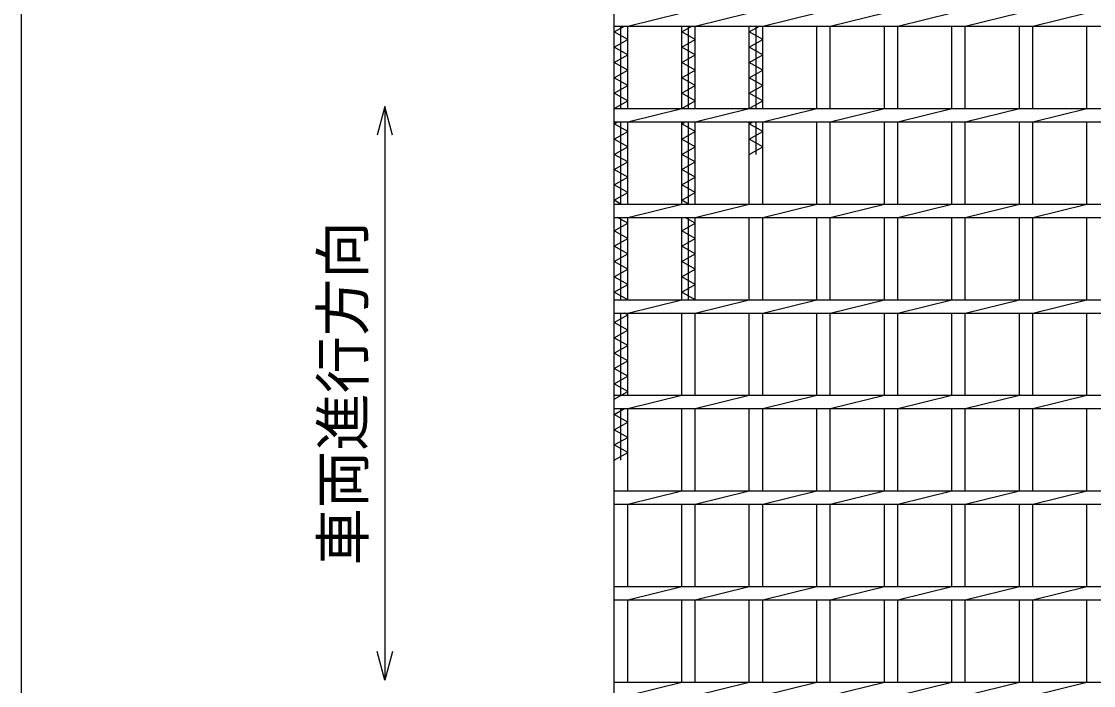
# Model space of a CAD drawing. Units: millimetres, scale not verified. Extents: x -1820 to 1731, y -1282 to 1054.
# Drawn here: x -1729 to -1168, y 6 to 353 of the extents above; entities that cross this region are included whole.
import ezdxf
from ezdxf.enums import TextEntityAlignment as Align

# ---------------------------------------------------------------- set-up
doc = ezdxf.new("R2010")
doc.units = ezdxf.units.MM
doc.header["$LTSCALE"] = 10
for name, color, linetype, lineweight in [('0_2', 150, 'Continuous', 25), ('16', 3, 'Continuous', 25), ('22', 4, 'Continuous', 25)]:
    doc.layers.add(name, color=color, linetype=linetype, lineweight=lineweight)
doc.styles.add('ベクトル', font='')
doc.styles.get('ベクトル').set_extended_font_data('ベクトル')

msp = doc.modelspace()

# ---------------------------------------------------------------- linework, layer by layer
at = {"layer": '0_2'}
msp.add_line((-1729, -1146.5), (-1729, 1053.5), dxfattribs=at)
at = {"layer": '16'}
for p, q in [((-1419, -191.5), (-1419, 499.5)), ((-1419, 350.5), (-1419, 357.5)), ((-1412, 350.5), (-1383.7, 357.5)), ((-1376.7, 350.5), (-1348.4, 357.5)), ((-1341.4, 350.5), (-1313.1, 357.5)), ((-1306.1, 350.5), (-1277.8, 357.5)), ((-1270.8, 350.5), (-1242.5, 357.5)), ((-1235.5, 350.5), (-1207.2, 357.5)), ((-1200.2, 350.5), (-1171.9, 357.5)), ((-1419, 350.5), (-424, 350.5)), ((-1419, 347.5), (-1413.75, 350.5)), ((-1415.5, 307.5), (-1415.5, 350.5)), ((-1412, 307.5), (-1412, 350.5)), ((-1383.7, 307.5), (-1383.7, 350.5)), ((-1383.7, 347.5), (-1378.45, 350.5)), ((-1380.2, 307.5), (-1380.2, 350.5)), ((-1376.7, 307.5), (-1376.7, 350.5)), ((-1348.4, 307.5), (-1348.4, 350.5)), ((-1348.4, 347.5), (-1343.15, 350.5)), ((-1344.9, 307.5), (-1344.9, 350.5)), ((-1341.4, 307.5), (-1341.4, 350.5)), ((-1313.1, 307.5), (-1313.1, 350.5)), ((-1306.1, 307.5), (-1306.1, 350.5)), ((-1277.8, 307.5), (-1277.8, 350.5)), ((-1270.8, 307.5), (-1270.8, 350.5)), ((-1242.5, 307.5), (-1242.5, 350.5)), ((-1235.5, 307.5), (-1235.5, 350.5)), ((-1207.2, 307.5), (-1207.2, 350.5)), ((-1200.2, 307.5), (-1200.2, 350.5)), ((-1171.9, 307.5), (-1171.9, 350.5)), ((-1412, 343.5), (-1419, 347.5)), ((-1419, 339.5), (-1412, 343.5)), ((-1376.7, 343.5), (-1383.7, 347.5)), ((-1383.7, 339.5), (-1376.7, 343.5)), ((-1341.4, 343.5), (-1348.4, 347.5)), ((-1348.4, 339.5), (-1341.4, 343.5)), ((-1412, 335.5), (-1419, 339.5)), ((-1376.7, 335.5), (-1383.7, 339.5)), ((-1341.4, 335.5), (-1348.4, 339.5)), ((-1419, 331.5), (-1412, 335.5)), ((-1412, 327.5), (-1419, 331.5)), ((-1383.7, 331.5), (-1376.7, 335.5)), ((-1376.7, 327.5), (-1383.7, 331.5)), ((-1348.4, 331.5), (-1341.4, 335.5)), ((-1341.4, 327.5), (-1348.4, 331.5)), ((-1419, 323.5), (-1412, 327.5)), ((-1383.7, 323.5), (-1376.7, 327.5)), ((-1348.4, 323.5), (-1341.4, 327.5)), ((-1412, 319.5), (-1419, 323.5)), ((-1376.7, 319.5), (-1383.7, 323.5)), ((-1341.4, 319.5), (-1348.4, 323.5)), ((-1419, 315.5), (-1412, 319.5)), ((-1412, 311.5), (-1419, 315.5)), ((-1383.7, 315.5), (-1376.7, 319.5)), ((-1376.7, 311.5), (-1383.7, 315.5)), ((-1348.4, 315.5), (-1341.4, 319.5)), ((-1341.4, 311.5), (-1348.4, 315.5)), ((-1419, 307.5), (-1412, 311.5)), ((-1383.7, 307.5), (-1376.7, 311.5)), ((-1348.4, 307.5), (-1341.4, 311.5)), ((-1419, 307.5), (-424, 307.5)), ((-1419, 300.5), (-1419, 307.5)), ((-1412, 300.5), (-1383.7, 307.5)), ((-1376.7, 300.5), (-1348.4, 307.5)), ((-1341.4, 300.5), (-1313.1, 307.5)), ((-1306.1, 300.5), (-1277.8, 307.5)), ((-1270.8, 300.5), (-1242.5, 307.5)), ((-1235.5, 300.5), (-1207.2, 307.5)), ((-1200.2, 300.5), (-1171.9, 307.5)), ((-1419, 300.5), (-424, 300.5)), ((-1419, 299.5), (-1417.25, 300.5)), ((-1412, 295.5), (-1419, 299.5)), ((-1415.5, 257.5), (-1415.5, 300.5)), ((-1412, 257.5), (-1412, 300.5)), ((-1383.7, 257.5), (-1383.7, 300.5)), ((-1383.7, 299.5), (-1381.95, 300.5)), ((-1376.7, 295.5), (-1383.7, 299.5)), ((-1380.2, 257.5), (-1380.2, 300.5)), ((-1376.7, 257.5), (-1376.7, 300.5)), ((-1348.4, 257.5), (-1348.4, 300.5)), ((-1348.4, 299.5), (-1346.65, 300.5)), ((-1341.4, 295.5), (-1348.4, 299.5)), ((-1344.9, 283.5), (-1344.9, 300.5)), ((-1341.4, 257.5), (-1341.4, 300.5)), ((-1313.1, 257.5), (-1313.1, 300.5)), ((-1306.1, 257.5), (-1306.1, 300.5)), ((-1277.8, 257.5), (-1277.8, 300.5)), ((-1270.8, 257.5), (-1270.8, 300.5)), ((-1242.5, 257.5), (-1242.5, 300.5)), ((-1235.5, 257.5), (-1235.5, 300.5)), ((-1207.2, 257.5), (-1207.2, 300.5)), ((-1200.2, 257.5), (-1200.2, 300.5)), ((-1171.9, 257.5), (-1171.9, 300.5)), ((-1419, 291.5), (-1412, 295.5)), ((-1383.7, 291.5), (-1376.7, 295.5)), ((-1348.4, 291.5), (-1341.4, 295.5)), ((-1412, 287.5), (-1419, 291.5)), ((-1419, 283.5), (-1412, 287.5)), ((-1376.7, 287.5), (-1383.7, 291.5)), ((-1383.7, 283.5), (-1376.7, 287.5)), ((-1341.4, 287.5), (-1348.4, 291.5)), ((-1348.4, 283.5), (-1341.4, 287.5)), ((-1412, 279.5), (-1419, 283.5)), ((-1376.7, 279.5), (-1383.7, 283.5)), ((-1419, 275.5), (-1412, 279.5)), ((-1412, 271.5), (-1419, 275.5)), ((-1383.7, 275.5), (-1376.7, 279.5)), ((-1376.7, 271.5), (-1383.7, 275.5)), ((-1419, 267.5), (-1412, 271.5)), ((-1383.7, 267.5), (-1376.7, 271.5)), ((-1412, 263.5), (-1419, 267.5)), ((-1419, 259.5), (-1412, 263.5)), ((-1376.7, 263.5), (-1383.7, 267.5)), ((-1383.7, 259.5), (-1376.7, 263.5)), ((-1415.5, 257.5), (-1419, 259.5)), ((-1380.2, 257.5), (-1383.7, 259.5)), ((-1419, 257.5), (-424, 257.5)), ((-1419, 250.5), (-1419, 257.5)), ((-1412, 250.5), (-1383.7, 257.5)), ((-1376.7, 250.5), (-1348.4, 257.5)), ((-1341.4, 250.5), (-1313.1, 257.5)), ((-1306.1, 250.5), (-1277.8, 257.5)), ((-1270.8, 250.5), (-1242.5, 257.5)), ((-1235.5, 250.5), (-1207.2, 257.5)), ((-1200.2, 250.5), (-1171.9, 257.5)), ((-1419, 250.5), (-424, 250.5)), ((-1419, 243.5), (-1412, 247.5)), ((-1412, 247.5), (-1417.25, 250.5)), ((-1415.5, 207.5), (-1415.5, 250.5)), ((-1412, 207.5), (-1412, 250.5)), ((-1383.7, 207.5), (-1383.7, 250.5)), ((-1383.7, 243.5), (-1376.7, 247.5)), ((-1376.7, 247.5), (-1381.95, 250.5)), ((-1380.2, 207.5), (-1380.2, 250.5)), ((-1376.7, 207.5), (-1376.7, 250.5)), ((-1348.4, 207.5), (-1348.4, 250.5)), ((-1341.4, 207.5), (-1341.4, 250.5)), ((-1313.1, 207.5), (-1313.1, 250.5)), ((-1306.1, 207.5), (-1306.1, 250.5)), ((-1277.8, 207.5), (-1277.8, 250.5)), ((-1270.8, 207.5), (-1270.8, 250.5)), ((-1242.5, 207.5), (-1242.5, 250.5)), ((-1235.5, 207.5), (-1235.5, 250.5)), ((-1207.2, 207.5), (-1207.2, 250.5)), ((-1200.2, 207.5), (-1200.2, 250.5)), ((-1171.9, 207.5), (-1171.9, 250.5)), ((-1412, 239.5), (-1419, 243.5)), ((-1376.7, 239.5), (-1383.7, 243.5)), ((-1419, 235.5), (-1412, 239.5)), ((-1412, 231.5), (-1419, 235.5)), ((-1383.7, 235.5), (-1376.7, 239.5)), ((-1376.7, 231.5), (-1383.7, 235.5)), ((-1419, 227.5), (-1412, 231.5)), ((-1383.7, 227.5), (-1376.7, 231.5)), ((-1412, 223.5), (-1419, 227.5)), ((-1376.7, 223.5), (-1383.7, 227.5)), ((-1419, 219.5), (-1412, 223.5)), ((-1412, 215.5), (-1419, 219.5)), ((-1383.7, 219.5), (-1376.7, 223.5)), ((-1376.7, 215.5), (-1383.7, 219.5)), ((-1419, 211.5), (-1412, 215.5)), ((-1383.7, 211.5), (-1376.7, 215.5)), ((-1412, 207.5), (-1419, 211.5)), ((-1419, 207.5), (-424, 207.5)), ((-1419, 200.5), (-1419, 207.5)), ((-1412, 200.5), (-1383.7, 207.5)), ((-1376.7, 207.5), (-1383.7, 211.5)), ((-1376.7, 200.5), (-1348.4, 207.5)), ((-1341.4, 200.5), (-1313.1, 207.5)), ((-1306.1, 200.5), (-1277.8, 207.5)), ((-1270.8, 200.5), (-1242.5, 207.5)), ((-1235.5, 200.5), (-1207.2, 207.5)), ((-1200.2, 200.5), (-1171.9, 207.5)), ((-1419, 200.5), (-424, 200.5)), ((-1419, 195.5), (-1412, 199.5)), ((-1415.5, 157.5), (-1415.5, 200.5)), ((-1412, 199.5), (-1413.75, 200.5)), ((-1412, 157.5), (-1412, 200.5)), ((-1383.7, 157.5), (-1383.7, 200.5)), ((-1376.7, 157.5), (-1376.7, 200.5)), ((-1348.4, 157.5), (-1348.4, 200.5)), ((-1341.4, 157.5), (-1341.4, 200.5)), ((-1313.1, 157.5), (-1313.1, 200.5)), ((-1306.1, 157.5), (-1306.1, 200.5)), ((-1277.8, 157.5), (-1277.8, 200.5)), ((-1270.8, 157.5), (-1270.8, 200.5)), ((-1242.5, 157.5), (-1242.5, 200.5)), ((-1235.5, 157.5), (-1235.5, 200.5)), ((-1207.2, 157.5), (-1207.2, 200.5)), ((-1200.2, 157.5), (-1200.2, 200.5)), ((-1171.9, 157.5), (-1171.9, 200.5)), ((-1412, 191.5), (-1419, 195.5)), ((-1419, 187.5), (-1412, 191.5)), ((-1412, 183.5), (-1419, 187.5)), ((-1419, 179.5), (-1412, 183.5)), ((-1412, 175.5), (-1419, 179.5)), ((-1419, 171.5), (-1412, 175.5)), ((-1412, 167.5), (-1419, 171.5)), ((-1419, 163.5), (-1412, 167.5)), ((-1412, 159.5), (-1419, 163.5)), ((-1419, 155.5), (-1412, 159.5)), ((-1419, 157.5), (-424, 157.5)), ((-1419, 150.5), (-1419, 157.5)), ((-1412, 150.5), (-1383.7, 157.5)), ((-1376.7, 150.5), (-1348.4, 157.5)), ((-1341.4, 150.5), (-1313.1, 157.5)), ((-1306.1, 150.5), (-1277.8, 157.5)), ((-1270.8, 150.5), (-1242.5, 157.5)), ((-1235.5, 150.5), (-1207.2, 157.5)), ((-1200.2, 150.5), (-1171.9, 157.5)), ((-1419, 150.5), (-424, 150.5)), ((-1419, 147.5), (-1413.75, 150.5)), ((-1412, 143.5), (-1419, 147.5)), ((-1415.5, 123.5), (-1415.5, 150.5)), ((-1412, 107.5), (-1412, 150.5)), ((-1383.7, 107.5), (-1383.7, 150.5)), ((-1376.7, 107.5), (-1376.7, 150.5)), ((-1348.4, 107.5), (-1348.4, 150.5)), ((-1341.4, 107.5), (-1341.4, 150.5)), ((-1313.1, 107.5), (-1313.1, 150.5)), ((-1306.1, 107.5), (-1306.1, 150.5)), ((-1277.8, 107.5), (-1277.8, 150.5)), ((-1270.8, 107.5), (-1270.8, 150.5)), ((-1242.5, 107.5), (-1242.5, 150.5)), ((-1235.5, 107.5), (-1235.5, 150.5)), ((-1207.2, 107.5), (-1207.2, 150.5)), ((-1200.2, 107.5), (-1200.2, 150.5)), ((-1171.9, 107.5), (-1171.9, 150.5)), ((-1419, 139.5), (-1412, 143.5)), ((-1412, 135.5), (-1419, 139.5)), ((-1419, 131.5), (-1412, 135.5)), ((-1412, 127.5), (-1419, 131.5)), ((-1419, 123.5), (-1412, 127.5)), ((-1419, 107.5), (-424, 107.5)), ((-1419, 100.5), (-1419, 107.5)), ((-1412, 100.5), (-1383.7, 107.5)), ((-1376.7, 100.5), (-1348.4, 107.5)), ((-1341.4, 100.5), (-1313.1, 107.5)), ((-1306.1, 100.5), (-1277.8, 107.5)), ((-1270.8, 100.5), (-1242.5, 107.5)), ((-1235.5, 100.5), (-1207.2, 107.5)), ((-1200.2, 100.5), (-1171.9, 107.5)), ((-1419, 100.5), (-424, 100.5)), ((-1412, 57.5), (-1412, 100.5)), ((-1383.7, 57.5), (-1383.7, 100.5)), ((-1376.7, 57.5), (-1376.7, 100.5)), ((-1348.4, 57.5), (-1348.4, 100.5)), ((-1341.4, 57.5), (-1341.4, 100.5)), ((-1313.1, 57.5), (-1313.1, 100.5)), ((-1306.1, 57.5), (-1306.1, 100.5)), ((-1277.8, 57.5), (-1277.8, 100.5)), ((-1270.8, 57.5), (-1270.8, 100.5)), ((-1242.5, 57.5), (-1242.5, 100.5)), ((-1235.5, 57.5), (-1235.5, 100.5)), ((-1207.2, 57.5), (-1207.2, 100.5)), ((-1200.2, 57.5), (-1200.2, 100.5)), ((-1171.9, 57.5), (-1171.9, 100.5)), ((-1419, 57.5), (-424, 57.5)), ((-1419, 50.5), (-1419, 57.5)), ((-1412, 50.5), (-1383.7, 57.5)), ((-1376.7, 50.5), (-1348.4, 57.5)), ((-1341.4, 50.5), (-1313.1, 57.5)), ((-1306.1, 50.5), (-1277.8, 57.5)), ((-1270.8, 50.5), (-1242.5, 57.5)), ((-1235.5, 50.5), (-1207.2, 57.5)), ((-1200.2, 50.5), (-1171.9, 57.5)), ((-1419, 50.5), (-424, 50.5)), ((-1412, 7.5), (-1412, 50.5)), ((-1383.7, 7.5), (-1383.7, 50.5)), ((-1376.7, 7.5), (-1376.7, 50.5)), ((-1348.4, 7.5), (-1348.4, 50.5)), ((-1341.4, 7.5), (-1341.4, 50.5)), ((-1313.1, 7.5), (-1313.1, 50.5)), ((-1306.1, 7.5), (-1306.1, 50.5)), ((-1277.8, 7.5), (-1277.8, 50.5)), ((-1270.8, 7.5), (-1270.8, 50.5)), ((-1242.5, 7.5), (-1242.5, 50.5)), ((-1235.5, 7.5), (-1235.5, 50.5)), ((-1207.2, 7.5), (-1207.2, 50.5)), ((-1200.2, 7.5), (-1200.2, 50.5)), ((-1171.9, 7.5), (-1171.9, 50.5)), ((-1419, 7.5), (-424, 7.5)), ((-1419, 0.5), (-1419, 7.5)), ((-1412, 0.5), (-1383.7, 7.5)), ((-1376.7, 0.5), (-1348.4, 7.5)), ((-1341.4, 0.5), (-1313.1, 7.5)), ((-1306.1, 0.5), (-1277.8, 7.5)), ((-1270.8, 0.5), (-1242.5, 7.5)), ((-1235.5, 0.5), (-1207.2, 7.5)), ((-1200.2, 0.5), (-1171.9, 7.5))]:
    msp.add_line(p, q, dxfattribs=at)
at = {"layer": '22'}
for p, q in [((-1539, 308.5), (-1543, 293.5)), ((-1535, 293.5), (-1539, 308.5)), ((-1539, 308.5), (-1539, 8.5)), ((-1539, 8.5), (-1543, 23.5)), ((-1535, 23.5), (-1539, 8.5))]:
    msp.add_line(p, q, dxfattribs=at)

# ---------------------------------------------------------------- texts
at = {"layer": '22', "color": 2, "style": 'ベクトル'}
msp.add_text('車両進行方向', height=21.99, rotation=90, dxfattribs=at).set_placement((-1561, 68.5), align=Align.MIDDLE_LEFT)

doc.saveas('drawing.dxf')
